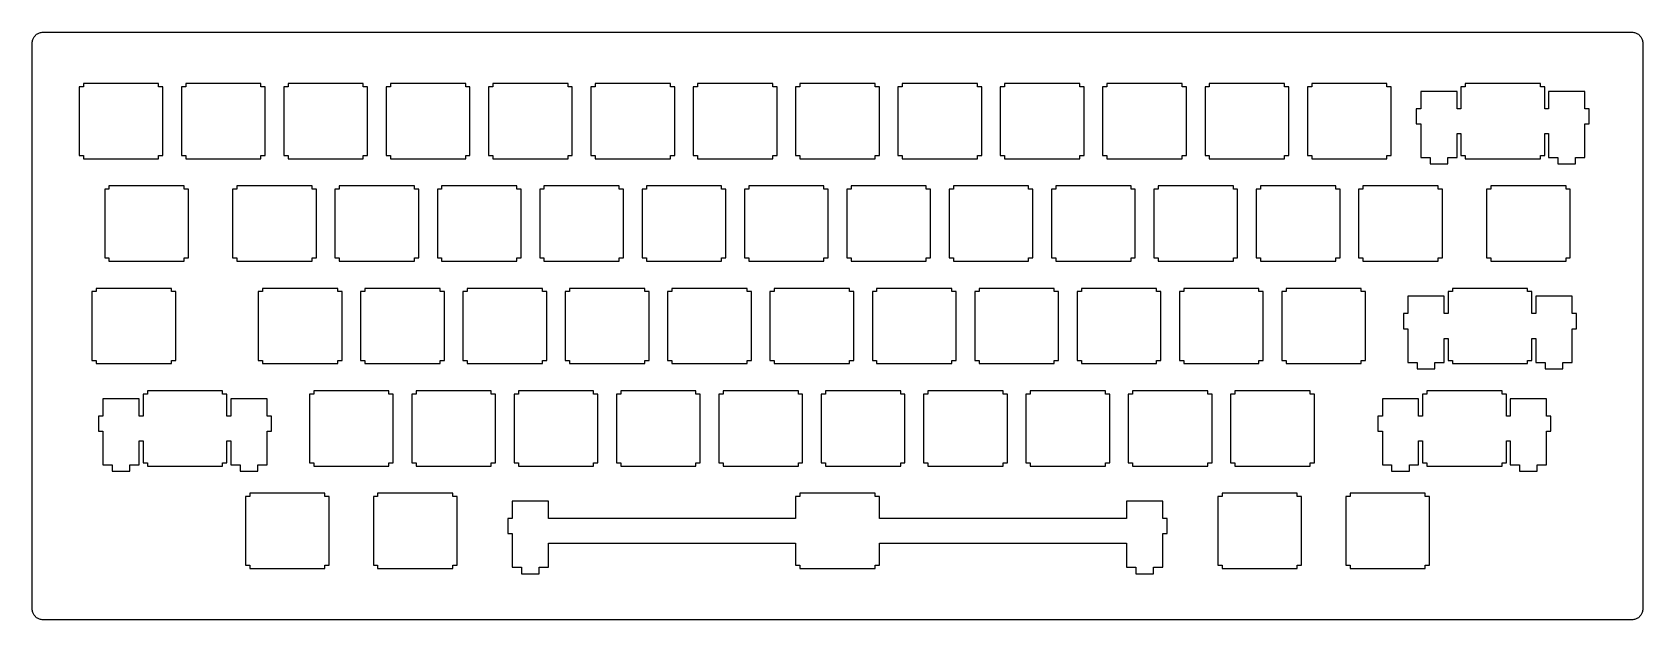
# Model space of a CAD drawing. Extents: x 0 to 300, y 0 to 110.
import ezdxf

# ---------------------------------------------------------------- set-up
doc = ezdxf.new("R2010")
doc.units = 0
doc.layers.get('0').update_dxf_attribs({"linetype": 'CONTINUOUS'})

msp = doc.modelspace()

# ---------------------------------------------------------------- linework, layer by layer
at = {"color": 0}
for p, q in [((0.101975, 107.775), (0.119889, 107.932)), ((0.119889, 107.932), (0.150206, 108.085)), ((0.150206, 108.085), (0.192925, 108.238)), ((0.192925, 108.238), (0.248047, 108.384)), ((0.248047, 108.384), (0.312815, 108.526)), ((0.312815, 108.526), (0.389985, 108.664)), ((0.389985, 108.664), (0.4768, 108.795)), ((0.4768, 108.795), (0.574643, 108.917)), ((0.574643, 108.917), (0.680752, 109.033)), ((0.680752, 109.033), (0.796505, 109.139)), ((0.796505, 109.139), (0.919152, 109.237)), ((0.919152, 109.237), (1.05006, 109.324)), ((1.05006, 109.324), (1.18787, 109.401)), ((1.18787, 109.401), (1.32981, 109.466)), ((1.32981, 109.466), (1.47588, 109.521)), ((1.47588, 109.521), (1.62884, 109.564)), ((1.62884, 109.564), (1.7818, 109.594)), ((1.7818, 109.594), (1.9389, 109.612)), ((1.9389, 109.612), (2.096, 109.619)), ((2.096, 109.619), (297.846, 109.619)), ((297.846, 109.619), (298.002, 109.612)), ((298.002, 109.612), (298.158, 109.594)), ((298.158, 109.594), (298.312, 109.564)), ((298.312, 109.564), (298.465, 109.521)), ((298.465, 109.521), (298.611, 109.466)), ((298.611, 109.466), (298.753, 109.401)), ((298.753, 109.401), (298.891, 109.324)), ((298.891, 109.324), (299.022, 109.237)), ((299.022, 109.237), (299.145, 109.139)), ((299.145, 109.139), (299.26, 109.033)), ((299.26, 109.033), (299.367, 108.917)), ((299.367, 108.917), (299.464, 108.795)), ((299.464, 108.795), (299.551, 108.664)), ((299.551, 108.664), (299.628, 108.526)), ((299.628, 108.526), (299.693, 108.384)), ((299.693, 108.384), (299.748, 108.238)), ((299.748, 108.238), (299.791, 108.085)), ((299.791, 108.085), (299.821, 107.932)), ((299.821, 107.932), (299.839, 107.775)), ((0.095085, 107.618), (0.101975, 107.775)), ((0.095085, 2.36747), (0.095085, 107.618)), ((299.839, 107.775), (299.846, 107.618)), ((299.846, 107.618), (299.846, 2.36885)), ((9.62007, 99.4943), (8.81944, 99.4943)), ((8.81944, 99.4943), (8.81944, 86.6937)), ((9.62007, 100.094), (9.62007, 99.4943)), ((23.6209, 100.094), (9.62007, 100.094)), ((23.6209, 99.4943), (23.6209, 100.094)), ((24.4202, 99.4943), (23.6209, 99.4943)), ((24.4202, 86.6937), (24.4202, 99.4943)), ((28.6701, 99.4943), (27.8708, 99.4943)), ((27.8708, 99.4943), (27.8708, 86.6937)), ((28.6701, 100.094), (28.6701, 99.4943)), ((42.6709, 100.094), (28.6701, 100.094)), ((42.6709, 99.4943), (42.6709, 100.094)), ((43.4703, 99.4943), (42.6709, 99.4943)), ((43.4703, 86.6937), (43.4703, 99.4943)), ((47.7203, 99.4943), (46.9209, 99.4943)), ((46.9209, 99.4943), (46.9209, 86.6937)), ((47.7203, 100.094), (47.7203, 99.4943)), ((61.7209, 100.094), (47.7203, 100.094)), ((61.7209, 99.4943), (61.7209, 100.094)), ((62.5203, 99.4943), (61.7209, 99.4943)), ((62.5203, 86.6937), (62.5203, 99.4943)), ((66.7703, 99.4943), (65.9709, 99.4943)), ((65.9709, 99.4943), (65.9709, 86.6937)), ((66.7703, 100.094), (66.7703, 99.4943)), ((80.7709, 100.094), (66.7703, 100.094)), ((80.7709, 99.4943), (80.7709, 100.094)), ((81.5703, 99.4943), (80.7709, 99.4943)), ((81.5703, 86.6937), (81.5703, 99.4943)), ((85.8203, 99.4943), (85.0209, 99.4943)), ((85.0209, 99.4943), (85.0209, 86.6937)), ((85.8203, 100.094), (85.8203, 99.4943)), ((99.8209, 100.094), (85.8203, 100.094)), ((99.8209, 99.4943), (99.8209, 100.094)), ((100.619, 99.4943), (99.8209, 99.4943)), ((100.619, 86.6937), (100.619, 99.4943)), ((104.87, 99.4943), (104.071, 99.4943)), ((104.071, 99.4943), (104.071, 86.6937)), ((104.87, 100.094), (104.87, 99.4943)), ((118.87, 100.094), (104.87, 100.094)), ((118.87, 99.4943), (118.87, 100.094)), ((119.669, 99.4943), (118.87, 99.4943)), ((119.669, 86.6937), (119.669, 99.4943)), ((123.92, 99.4943), (123.119, 99.4943)), ((123.119, 99.4943), (123.119, 86.6937)), ((123.92, 100.094), (123.92, 99.4943)), ((137.921, 100.094), (123.92, 100.094)), ((137.921, 99.4943), (137.921, 100.094)), ((138.72, 99.4943), (137.921, 99.4943)), ((138.72, 86.6937), (138.72, 99.4943)), ((142.97, 99.4943), (142.171, 99.4943)), ((142.171, 99.4943), (142.171, 86.6937)), ((142.97, 100.094), (142.97, 99.4943)), ((156.971, 100.094), (142.97, 100.094)), ((156.971, 99.4943), (156.971, 100.094)), ((157.77, 99.4943), (156.971, 99.4943)), ((157.77, 86.6937), (157.77, 99.4943)), ((162.02, 99.4943), (161.221, 99.4943)), ((161.221, 99.4943), (161.221, 86.6937)), ((162.02, 100.094), (162.02, 99.4943)), ((176.021, 100.094), (162.02, 100.094)), ((176.021, 99.4943), (176.021, 100.094)), ((176.82, 99.4943), (176.021, 99.4943)), ((176.82, 86.6937), (176.82, 99.4943)), ((181.07, 99.4943), (180.271, 99.4943)), ((180.271, 99.4943), (180.271, 86.6937)), ((181.07, 100.094), (181.07, 99.4943)), ((195.071, 100.094), (181.07, 100.094)), ((195.071, 99.4943), (195.071, 100.094)), ((195.87, 99.4943), (195.071, 99.4943)), ((195.87, 86.6937), (195.87, 99.4943)), ((200.12, 99.4943), (199.321, 99.4943)), ((199.321, 99.4943), (199.321, 86.6937)), ((200.12, 100.094), (200.12, 99.4943)), ((214.121, 100.094), (200.12, 100.094)), ((214.121, 99.4943), (214.121, 100.094)), ((214.92, 99.4943), (214.121, 99.4943)), ((214.92, 86.6937), (214.92, 99.4943)), ((219.17, 99.4943), (218.371, 99.4943)), ((218.371, 99.4943), (218.371, 86.6937)), ((219.17, 100.094), (219.17, 99.4943)), ((233.171, 100.094), (219.17, 100.094)), ((233.171, 99.4943), (233.171, 100.094)), ((233.97, 99.4943), (233.171, 99.4943)), ((233.97, 86.6937), (233.97, 99.4943)), ((238.22, 99.4943), (237.421, 99.4943)), ((237.421, 99.4943), (237.421, 86.6937)), ((238.22, 100.094), (238.22, 99.4943)), ((252.221, 100.094), (238.22, 100.094)), ((252.221, 99.4943), (252.221, 100.094)), ((253.02, 99.4943), (252.221, 99.4943)), ((253.02, 86.6937), (253.02, 99.4943)), ((266.795, 99.4943), (265.996, 99.4943)), ((265.996, 99.4943), (265.996, 95.3946)), ((266.795, 100.094), (266.795, 99.4943)), ((280.796, 100.094), (266.795, 100.094)), ((280.796, 99.4943), (280.796, 100.094)), ((281.595, 99.4943), (280.796, 99.4943)), ((281.595, 95.3946), (281.595, 99.4943)), ((265.271, 98.6247), (258.52, 98.6247)), ((258.52, 98.6247), (258.52, 95.3946)), ((265.271, 95.3946), (265.271, 98.6247)), ((289.071, 98.6247), (282.32, 98.6247)), ((282.32, 98.6247), (282.32, 95.3946)), ((289.071, 95.3946), (289.071, 98.6247)), ((258.52, 95.3946), (257.696, 95.3946)), ((257.696, 95.3946), (257.696, 92.5932)), ((265.996, 95.3946), (265.271, 95.3946)), ((282.32, 95.3946), (281.595, 95.3946)), ((289.895, 95.3946), (289.071, 95.3946)), ((289.895, 92.5932), (289.895, 95.3946)), ((257.696, 92.5932), (258.52, 92.5932)), ((258.52, 92.5932), (258.52, 86.3244)), ((265.271, 86.3244), (265.271, 90.7934)), ((265.271, 90.7934), (265.996, 90.7934)), ((265.996, 90.7934), (265.996, 86.6937)), ((281.595, 86.6937), (281.595, 90.7934)), ((281.595, 90.7934), (282.32, 90.7934)), ((282.32, 90.7934), (282.32, 86.3244)), ((289.071, 86.3244), (289.071, 92.5932)), ((289.071, 92.5932), (289.895, 92.5932)), ((8.81944, 86.6937), (9.62007, 86.6937)), ((9.62007, 86.6937), (9.62007, 86.0929)), ((9.62007, 86.0929), (23.6209, 86.0929)), ((23.6209, 86.0929), (23.6209, 86.6937)), ((23.6209, 86.6937), (24.4202, 86.6937)), ((27.8708, 86.6937), (28.6701, 86.6937)), ((28.6701, 86.6937), (28.6701, 86.0929)), ((28.6701, 86.0929), (42.6709, 86.0929)), ((42.6709, 86.0929), (42.6709, 86.6937)), ((42.6709, 86.6937), (43.4703, 86.6937)), ((46.9209, 86.6937), (47.7203, 86.6937)), ((47.7203, 86.6937), (47.7203, 86.0929)), ((47.7203, 86.0929), (61.7209, 86.0929)), ((61.7209, 86.0929), (61.7209, 86.6937)), ((61.7209, 86.6937), (62.5203, 86.6937)), ((65.9709, 86.6937), (66.7703, 86.6937)), ((66.7703, 86.6937), (66.7703, 86.0929)), ((66.7703, 86.0929), (80.7709, 86.0929)), ((80.7709, 86.0929), (80.7709, 86.6937)), ((80.7709, 86.6937), (81.5703, 86.6937)), ((85.0209, 86.6937), (85.8203, 86.6937)), ((85.8203, 86.6937), (85.8203, 86.0929)), ((85.8203, 86.0929), (99.8209, 86.0929)), ((99.8209, 86.0929), (99.8209, 86.6937)), ((99.8209, 86.6937), (100.619, 86.6937)), ((104.071, 86.6937), (104.87, 86.6937)), ((104.87, 86.6937), (104.87, 86.0929)), ((104.87, 86.0929), (118.87, 86.0929)), ((118.87, 86.0929), (118.87, 86.6937)), ((118.87, 86.6937), (119.669, 86.6937)), ((123.119, 86.6937), (123.92, 86.6937)), ((123.92, 86.6937), (123.92, 86.0929)), ((123.92, 86.0929), (137.921, 86.0929)), ((137.921, 86.0929), (137.921, 86.6937)), ((137.921, 86.6937), (138.72, 86.6937)), ((142.171, 86.6937), (142.97, 86.6937)), ((142.97, 86.6937), (142.97, 86.0929)), ((142.97, 86.0929), (156.971, 86.0929)), ((156.971, 86.0929), (156.971, 86.6937)), ((156.971, 86.6937), (157.77, 86.6937)), ((161.221, 86.6937), (162.02, 86.6937)), ((162.02, 86.6937), (162.02, 86.0929)), ((162.02, 86.0929), (176.021, 86.0929)), ((176.021, 86.0929), (176.021, 86.6937)), ((176.021, 86.6937), (176.82, 86.6937)), ((180.271, 86.6937), (181.07, 86.6937)), ((181.07, 86.6937), (181.07, 86.0929)), ((181.07, 86.0929), (195.071, 86.0929)), ((195.071, 86.0929), (195.071, 86.6937)), ((195.071, 86.6937), (195.87, 86.6937)), ((199.321, 86.6937), (200.12, 86.6937)), ((200.12, 86.6937), (200.12, 86.0929)), ((200.12, 86.0929), (214.121, 86.0929)), ((214.121, 86.0929), (214.121, 86.6937)), ((214.121, 86.6937), (214.92, 86.6937)), ((218.371, 86.6937), (219.17, 86.6937)), ((219.17, 86.6937), (219.17, 86.0929)), ((219.17, 86.0929), (233.171, 86.0929)), ((233.171, 86.0929), (233.171, 86.6937)), ((233.171, 86.6937), (233.97, 86.6937)), ((237.421, 86.6937), (238.22, 86.6937)), ((238.22, 86.6937), (238.22, 86.0929)), ((238.22, 86.0929), (252.221, 86.0929)), ((252.221, 86.0929), (252.221, 86.6937)), ((252.221, 86.6937), (253.02, 86.6937)), ((258.52, 86.3244), (260.245, 86.3244)), ((260.245, 86.3244), (260.245, 85.1242)), ((260.245, 85.1242), (263.546, 85.1242)), ((263.546, 85.1242), (263.546, 86.3244)), ((263.546, 86.3244), (265.271, 86.3244)), ((265.996, 86.6937), (266.795, 86.6937)), ((266.795, 86.6937), (266.795, 86.0929)), ((266.795, 86.0929), (280.796, 86.0929)), ((280.796, 86.0929), (280.796, 86.6937)), ((280.796, 86.6937), (281.595, 86.6937)), ((282.32, 86.3244), (284.045, 86.3244)), ((284.045, 86.3244), (284.045, 85.1242)), ((284.045, 85.1242), (287.346, 85.1242)), ((287.346, 85.1242), (287.346, 86.3244)), ((287.346, 86.3244), (289.071, 86.3244)), ((14.3826, 81.0436), (14.3826, 80.4429)), ((28.3821, 81.0436), (14.3826, 81.0436)), ((28.3821, 80.4429), (28.3821, 81.0436)), ((38.1952, 81.0436), (38.1952, 80.4429)), ((52.1959, 81.0436), (38.1952, 81.0436)), ((52.1959, 80.4429), (52.1959, 81.0436)), ((57.2453, 81.0436), (57.2453, 80.4429)), ((71.2459, 81.0436), (57.2453, 81.0436)), ((71.2459, 80.4429), (71.2459, 81.0436)), ((76.2953, 81.0436), (76.2953, 80.4429)), ((90.2959, 81.0436), (76.2953, 81.0436)), ((90.2959, 80.4429), (90.2959, 81.0436)), ((95.3452, 81.0436), (95.3452, 80.4429)), ((109.346, 81.0436), (95.3452, 81.0436)), ((109.346, 80.4429), (109.346, 81.0436)), ((114.395, 81.0436), (114.395, 80.4429)), ((128.396, 81.0436), (114.395, 81.0436)), ((128.396, 80.4429), (128.396, 81.0436)), ((133.445, 81.0436), (133.445, 80.4429)), ((147.446, 81.0436), (133.445, 81.0436)), ((147.446, 80.4429), (147.446, 81.0436)), ((152.495, 81.0436), (152.495, 80.4429)), ((166.496, 81.0436), (152.495, 81.0436)), ((166.496, 80.4429), (166.496, 81.0436)), ((171.545, 81.0436), (171.545, 80.4429)), ((185.546, 81.0436), (171.545, 81.0436)), ((185.546, 80.4429), (185.546, 81.0436)), ((190.595, 81.0436), (190.595, 80.4429)), ((204.596, 81.0436), (190.595, 81.0436)), ((204.596, 80.4429), (204.596, 81.0436)), ((209.645, 81.0436), (209.645, 80.4429)), ((223.646, 81.0436), (209.645, 81.0436)), ((223.646, 80.4429), (223.646, 81.0436)), ((228.695, 81.0436), (228.695, 80.4429)), ((242.696, 81.0436), (228.695, 81.0436)), ((242.696, 80.4429), (242.696, 81.0436)), ((247.745, 81.0436), (247.745, 80.4429)), ((261.746, 81.0436), (247.745, 81.0436)), ((261.746, 80.4429), (261.746, 81.0436)), ((271.558, 81.0436), (271.558, 80.4429)), ((285.557, 81.0436), (271.558, 81.0436)), ((285.557, 80.4429), (285.557, 81.0436)), ((14.3826, 80.4429), (13.5819, 80.4429)), ((13.5819, 80.4429), (13.5819, 67.6437)), ((29.1827, 80.4429), (28.3821, 80.4429)), ((29.1827, 67.6437), (29.1827, 80.4429)), ((38.1952, 80.4429), (37.3959, 80.4429)), ((37.3959, 80.4429), (37.3959, 67.6437)), ((52.9953, 80.4429), (52.1959, 80.4429)), ((52.9953, 67.6437), (52.9953, 80.4429)), ((57.2453, 80.4429), (56.4459, 80.4429)), ((56.4459, 80.4429), (56.4459, 67.6437)), ((72.0453, 80.4429), (71.2459, 80.4429)), ((72.0453, 67.6437), (72.0453, 80.4429)), ((76.2953, 80.4429), (75.4959, 80.4429)), ((75.4959, 80.4429), (75.4959, 67.6437)), ((91.0953, 80.4429), (90.2959, 80.4429)), ((91.0953, 67.6437), (91.0953, 80.4429)), ((95.3452, 80.4429), (94.5459, 80.4429)), ((94.5459, 80.4429), (94.5459, 67.6437)), ((110.145, 80.4429), (109.346, 80.4429)), ((110.145, 67.6437), (110.145, 80.4429)), ((114.395, 80.4429), (113.596, 80.4429)), ((113.596, 80.4429), (113.596, 67.6437)), ((129.195, 80.4429), (128.396, 80.4429)), ((129.195, 67.6437), (129.195, 80.4429)), ((133.445, 80.4429), (132.644, 80.4429)), ((132.644, 80.4429), (132.644, 67.6437)), ((148.245, 80.4429), (147.446, 80.4429)), ((148.245, 67.6437), (148.245, 80.4429)), ((152.495, 80.4429), (151.696, 80.4429)), ((151.696, 80.4429), (151.696, 67.6437)), ((167.295, 80.4429), (166.496, 80.4429)), ((167.295, 67.6437), (167.295, 80.4429)), ((171.545, 80.4429), (170.746, 80.4429)), ((170.746, 80.4429), (170.746, 67.6437)), ((186.345, 80.4429), (185.546, 80.4429)), ((186.345, 67.6437), (186.345, 80.4429)), ((190.595, 80.4429), (189.796, 80.4429)), ((189.796, 80.4429), (189.796, 67.6437)), ((205.395, 80.4429), (204.596, 80.4429)), ((205.395, 67.6437), (205.395, 80.4429)), ((209.645, 80.4429), (208.846, 80.4429)), ((208.846, 80.4429), (208.846, 67.6437)), ((224.445, 80.4429), (223.646, 80.4429)), ((224.445, 67.6437), (224.445, 80.4429)), ((228.695, 80.4429), (227.896, 80.4429)), ((227.896, 80.4429), (227.896, 67.6437)), ((243.495, 80.4429), (242.696, 80.4429)), ((243.495, 67.6437), (243.495, 80.4429)), ((247.745, 80.4429), (246.946, 80.4429)), ((246.946, 80.4429), (246.946, 67.6437)), ((262.545, 80.4429), (261.746, 80.4429)), ((262.545, 67.6437), (262.545, 80.4429)), ((271.558, 80.4429), (270.757, 80.4429)), ((270.757, 80.4429), (270.757, 67.6437)), ((286.358, 80.4429), (285.557, 80.4429)), ((286.358, 67.6437), (286.358, 80.4429)), ((13.5819, 67.6437), (14.3826, 67.6437)), ((14.3826, 67.6437), (14.3826, 67.0429)), ((14.3826, 67.0429), (28.3821, 67.0429)), ((28.3821, 67.0429), (28.3821, 67.6437)), ((28.3821, 67.6437), (29.1827, 67.6437)), ((37.3959, 67.6437), (38.1952, 67.6437)), ((38.1952, 67.6437), (38.1952, 67.0429)), ((38.1952, 67.0429), (52.1959, 67.0429)), ((52.1959, 67.0429), (52.1959, 67.6437)), ((52.1959, 67.6437), (52.9953, 67.6437)), ((56.4459, 67.6437), (57.2453, 67.6437)), ((57.2453, 67.6437), (57.2453, 67.0429)), ((57.2453, 67.0429), (71.2459, 67.0429)), ((71.2459, 67.0429), (71.2459, 67.6437)), ((71.2459, 67.6437), (72.0453, 67.6437)), ((75.4959, 67.6437), (76.2953, 67.6437)), ((76.2953, 67.6437), (76.2953, 67.0429)), ((76.2953, 67.0429), (90.2959, 67.0429)), ((90.2959, 67.0429), (90.2959, 67.6437)), ((90.2959, 67.6437), (91.0953, 67.6437)), ((94.5459, 67.6437), (95.3452, 67.6437)), ((95.3452, 67.6437), (95.3452, 67.0429)), ((95.3452, 67.0429), (109.346, 67.0429)), ((109.346, 67.0429), (109.346, 67.6437)), ((109.346, 67.6437), (110.145, 67.6437)), ((113.596, 67.6437), (114.395, 67.6437)), ((114.395, 67.6437), (114.395, 67.0429)), ((114.395, 67.0429), (128.396, 67.0429)), ((128.396, 67.0429), (128.396, 67.6437)), ((128.396, 67.6437), (129.195, 67.6437)), ((132.644, 67.6437), (133.445, 67.6437)), ((133.445, 67.6437), (133.445, 67.0429)), ((133.445, 67.0429), (147.446, 67.0429)), ((147.446, 67.0429), (147.446, 67.6437)), ((147.446, 67.6437), (148.245, 67.6437)), ((151.696, 67.6437), (152.495, 67.6437)), ((152.495, 67.6437), (152.495, 67.0429)), ((152.495, 67.0429), (166.496, 67.0429)), ((166.496, 67.0429), (166.496, 67.6437)), ((166.496, 67.6437), (167.295, 67.6437)), ((170.746, 67.6437), (171.545, 67.6437)), ((171.545, 67.6437), (171.545, 67.0429)), ((171.545, 67.0429), (185.546, 67.0429)), ((185.546, 67.0429), (185.546, 67.6437)), ((185.546, 67.6437), (186.345, 67.6437)), ((189.796, 67.6437), (190.595, 67.6437)), ((190.595, 67.6437), (190.595, 67.0429)), ((190.595, 67.0429), (204.596, 67.0429)), ((204.596, 67.0429), (204.596, 67.6437)), ((204.596, 67.6437), (205.395, 67.6437)), ((208.846, 67.6437), (209.645, 67.6437)), ((209.645, 67.6437), (209.645, 67.0429)), ((209.645, 67.0429), (223.646, 67.0429)), ((223.646, 67.0429), (223.646, 67.6437)), ((223.646, 67.6437), (224.445, 67.6437)), ((227.896, 67.6437), (228.695, 67.6437)), ((228.695, 67.6437), (228.695, 67.0429)), ((228.695, 67.0429), (242.696, 67.0429)), ((242.696, 67.0429), (242.696, 67.6437)), ((242.696, 67.6437), (243.495, 67.6437)), ((246.946, 67.6437), (247.745, 67.6437)), ((247.745, 67.6437), (247.745, 67.0429)), ((247.745, 67.0429), (261.746, 67.0429)), ((261.746, 67.0429), (261.746, 67.6437)), ((261.746, 67.6437), (262.545, 67.6437)), ((270.757, 67.6437), (271.558, 67.6437)), ((271.558, 67.6437), (271.558, 67.0429)), ((271.558, 67.0429), (285.557, 67.0429)), ((285.557, 67.0429), (285.557, 67.6437)), ((285.557, 67.6437), (286.358, 67.6437)), ((12.0013, 61.3929), (11.2021, 61.3929)), ((11.2021, 61.3929), (11.2021, 48.5937)), ((12.0013, 61.9936), (12.0013, 61.3929)), ((26.0008, 61.9936), (12.0013, 61.9936)), ((26.0008, 61.3929), (26.0008, 61.9936)), ((26.8015, 61.3929), (26.0008, 61.3929)), ((26.8015, 48.5937), (26.8015, 61.3929)), ((42.9577, 61.3929), (42.1569, 61.3929)), ((42.1569, 61.3929), (42.1569, 48.5937)), ((42.9577, 61.9936), (42.9577, 61.3929)), ((56.957, 61.9936), (42.9577, 61.9936)), ((56.957, 61.3929), (56.957, 61.9936)), ((57.7578, 61.3929), (56.957, 61.3929)), ((57.7578, 48.5937), (57.7578, 61.3929)), ((62.0078, 61.3929), (61.2069, 61.3929)), ((61.2069, 61.3929), (61.2069, 48.5937)), ((62.0078, 61.9936), (62.0078, 61.3929)), ((76.007, 61.9936), (62.0078, 61.9936)), ((76.007, 61.3929), (76.007, 61.9936)), ((76.8078, 61.3929), (76.007, 61.3929)), ((76.8078, 48.5937), (76.8078, 61.3929)), ((81.0578, 61.3929), (80.2569, 61.3929)), ((80.2569, 61.3929), (80.2569, 48.5937)), ((81.0578, 61.9936), (81.0578, 61.3929)), ((95.057, 61.9936), (81.0578, 61.9936)), ((95.057, 61.3929), (95.057, 61.9936)), ((95.8578, 61.3929), (95.057, 61.3929)), ((95.8578, 48.5937), (95.8578, 61.3929)), ((100.108, 61.3929), (99.3069, 61.3929)), ((99.3069, 61.3929), (99.3069, 48.5937)), ((100.108, 61.9936), (100.108, 61.3929)), ((114.107, 61.9936), (100.108, 61.9936)), ((114.107, 61.3929), (114.107, 61.9936)), ((114.908, 61.3929), (114.107, 61.3929)), ((114.908, 48.5937), (114.908, 61.3929)), ((119.158, 61.3929), (118.357, 61.3929)), ((118.357, 61.3929), (118.357, 48.5937)), ((119.158, 61.9936), (119.158, 61.3929)), ((133.157, 61.9936), (119.158, 61.9936)), ((133.157, 61.3929), (133.157, 61.9936)), ((133.958, 61.3929), (133.157, 61.3929)), ((133.958, 48.5937), (133.958, 61.3929)), ((138.208, 61.3929), (137.407, 61.3929)), ((137.407, 61.3929), (137.407, 48.5937)), ((138.208, 61.9936), (138.208, 61.3929)), ((152.207, 61.9936), (138.208, 61.9936)), ((152.207, 61.3929), (152.207, 61.9936)), ((153.008, 61.3929), (152.207, 61.3929)), ((153.008, 48.5937), (153.008, 61.3929)), ((157.258, 61.3929), (156.457, 61.3929)), ((156.457, 61.3929), (156.457, 48.5937)), ((157.258, 61.9936), (157.258, 61.3929)), ((171.257, 61.9936), (157.258, 61.9936)), ((171.257, 61.3929), (171.257, 61.9936)), ((172.058, 61.3929), (171.257, 61.3929)), ((172.058, 48.5937), (172.058, 61.3929)), ((176.308, 61.3929), (175.507, 61.3929)), ((175.507, 61.3929), (175.507, 48.5937)), ((176.308, 61.9936), (176.308, 61.3929)), ((190.307, 61.9936), (176.308, 61.9936)), ((190.307, 61.3929), (190.307, 61.9936)), ((191.108, 61.3929), (190.307, 61.3929)), ((191.108, 48.5937), (191.108, 61.3929)), ((195.358, 61.3929), (194.557, 61.3929)), ((194.557, 61.3929), (194.557, 48.5937)), ((195.358, 61.9936), (195.358, 61.3929)), ((209.357, 61.9936), (195.358, 61.9936)), ((209.357, 61.3929), (209.357, 61.9936)), ((210.158, 61.3929), (209.357, 61.3929)), ((210.158, 48.5937), (210.158, 61.3929)), ((214.408, 61.3929), (213.607, 61.3929)), ((213.607, 61.3929), (213.607, 48.5937)), ((214.408, 61.9936), (214.408, 61.3929)), ((228.407, 61.9936), (214.408, 61.9936)), ((228.407, 61.3929), (228.407, 61.9936)), ((229.208, 61.3929), (228.407, 61.3929)), ((229.208, 48.5937), (229.208, 61.3929)), ((233.458, 61.3929), (232.657, 61.3929)), ((232.657, 61.3929), (232.657, 48.5937)), ((233.458, 61.9936), (233.458, 61.3929)), ((247.457, 61.9936), (233.458, 61.9936)), ((247.457, 61.3929), (247.457, 61.9936)), ((248.258, 61.3929), (247.457, 61.3929)), ((248.258, 48.5937), (248.258, 61.3929)), ((262.888, 60.5236), (256.139, 60.5236)), ((256.139, 60.5236), (256.139, 57.2932)), ((262.888, 57.2932), (262.888, 60.5236)), ((264.414, 61.3929), (263.613, 61.3929)), ((263.613, 61.3929), (263.613, 57.2932)), ((264.414, 61.9936), (264.414, 61.3929)), ((278.413, 61.9936), (264.414, 61.9936)), ((278.413, 61.3929), (278.413, 61.9936)), ((279.214, 61.3929), (278.413, 61.3929)), ((279.214, 57.2932), (279.214, 61.3929)), ((286.688, 60.5236), (279.939, 60.5236)), ((279.939, 60.5236), (279.939, 57.2932)), ((286.688, 57.2932), (286.688, 60.5236)), ((256.139, 57.2932), (255.313, 57.2932)), ((255.313, 57.2932), (255.313, 54.4932)), ((263.613, 57.2932), (262.888, 57.2932)), ((279.939, 57.2932), (279.214, 57.2932)), ((287.514, 57.2932), (286.688, 57.2932)), ((287.514, 54.4932), (287.514, 57.2932)), ((255.313, 54.4932), (256.139, 54.4932)), ((256.139, 54.4932), (256.139, 48.223)), ((286.688, 48.223), (286.688, 54.4932)), ((286.688, 54.4932), (287.514, 54.4932)), ((262.888, 48.223), (262.888, 52.6934)), ((262.888, 52.6934), (263.613, 52.6934)), ((263.613, 52.6934), (263.613, 48.5937)), ((279.214, 48.5937), (279.214, 52.6934)), ((279.214, 52.6934), (279.939, 52.6934)), ((279.939, 52.6934), (279.939, 48.223)), ((11.2021, 48.5937), (12.0013, 48.5937)), ((12.0013, 48.5937), (12.0013, 47.9929)), ((12.0013, 47.9929), (26.0008, 47.9929)), ((26.0008, 47.9929), (26.0008, 48.5937)), ((26.0008, 48.5937), (26.8015, 48.5937)), ((42.1569, 48.5937), (42.9577, 48.5937)), ((42.9577, 48.5937), (42.9577, 47.9929)), ((42.9577, 47.9929), (56.957, 47.9929)), ((56.957, 47.9929), (56.957, 48.5937)), ((56.957, 48.5937), (57.7578, 48.5937)), ((61.2069, 48.5937), (62.0078, 48.5937)), ((62.0078, 48.5937), (62.0078, 47.9929)), ((62.0078, 47.9929), (76.007, 47.9929)), ((76.007, 47.9929), (76.007, 48.5937)), ((76.007, 48.5937), (76.8078, 48.5937)), ((80.2569, 48.5937), (81.0578, 48.5937)), ((81.0578, 48.5937), (81.0578, 47.9929)), ((81.0578, 47.9929), (95.057, 47.9929)), ((95.057, 47.9929), (95.057, 48.5937)), ((95.057, 48.5937), (95.8578, 48.5937)), ((99.3069, 48.5937), (100.108, 48.5937)), ((100.108, 48.5937), (100.108, 47.9929)), ((100.108, 47.9929), (114.107, 47.9929)), ((114.107, 47.9929), (114.107, 48.5937)), ((114.107, 48.5937), (114.908, 48.5937)), ((118.357, 48.5937), (119.158, 48.5937)), ((119.158, 48.5937), (119.158, 47.9929)), ((119.158, 47.9929), (133.157, 47.9929)), ((133.157, 47.9929), (133.157, 48.5937)), ((133.157, 48.5937), (133.958, 48.5937)), ((137.407, 48.5937), (138.208, 48.5937)), ((138.208, 48.5937), (138.208, 47.9929)), ((138.208, 47.9929), (152.207, 47.9929)), ((152.207, 47.9929), (152.207, 48.5937)), ((152.207, 48.5937), (153.008, 48.5937)), ((156.457, 48.5937), (157.258, 48.5937)), ((157.258, 48.5937), (157.258, 47.9929)), ((157.258, 47.9929), (171.257, 47.9929)), ((171.257, 47.9929), (171.257, 48.5937)), ((171.257, 48.5937), (172.058, 48.5937)), ((175.507, 48.5937), (176.308, 48.5937)), ((176.308, 48.5937), (176.308, 47.9929)), ((176.308, 47.9929), (190.307, 47.9929)), ((190.307, 47.9929), (190.307, 48.5937)), ((190.307, 48.5937), (191.108, 48.5937)), ((194.557, 48.5937), (195.358, 48.5937)), ((195.358, 48.5937), (195.358, 47.9929)), ((195.358, 47.9929), (209.357, 47.9929)), ((209.357, 47.9929), (209.357, 48.5937)), ((209.357, 48.5937), (210.158, 48.5937)), ((213.607, 48.5937), (214.408, 48.5937)), ((214.408, 48.5937), (214.408, 47.9929)), ((214.408, 47.9929), (228.407, 47.9929)), ((228.407, 47.9929), (228.407, 48.5937)), ((228.407, 48.5937), (229.208, 48.5937)), ((232.657, 48.5937), (233.458, 48.5937)), ((233.458, 48.5937), (233.458, 47.9929)), ((233.458, 47.9929), (247.457, 47.9929)), ((247.457, 47.9929), (247.457, 48.5937)), ((247.457, 48.5937), (248.258, 48.5937)), ((256.139, 48.223), (257.864, 48.223)), ((257.864, 48.223), (257.864, 47.0228)), ((261.163, 47.0228), (261.163, 48.223)), ((261.163, 48.223), (262.888, 48.223)), ((263.613, 48.5937), (264.414, 48.5937)), ((264.414, 48.5937), (264.414, 47.9929)), ((264.414, 47.9929), (278.413, 47.9929)), ((278.413, 47.9929), (278.413, 48.5937)), ((278.413, 48.5937), (279.214, 48.5937)), ((279.939, 48.223), (281.664, 48.223)), ((281.664, 48.223), (281.664, 47.0228)), ((284.963, 47.0228), (284.963, 48.223)), ((284.963, 48.223), (286.688, 48.223)), ((257.864, 47.0228), (261.163, 47.0228)), ((281.664, 47.0228), (284.963, 47.0228)), ((21.5263, 42.3443), (20.7271, 42.3443)), ((20.7271, 42.3443), (20.7271, 38.2432)), ((21.5263, 42.9436), (21.5263, 42.3443)), ((35.5258, 42.9436), (21.5263, 42.9436)), ((35.5258, 42.3443), (35.5258, 42.9436)), ((36.3266, 42.3443), (35.5258, 42.3443)), ((36.3266, 38.2432), (36.3266, 42.3443)), ((52.4828, 42.3443), (51.6819, 42.3443)), ((51.6819, 42.3443), (51.6819, 29.5438)), ((52.4828, 42.9436), (52.4828, 42.3443)), ((66.482, 42.9436), (52.4828, 42.9436)), ((66.482, 42.3443), (66.482, 42.9436)), ((67.2828, 42.3443), (66.482, 42.3443)), ((67.2828, 29.5438), (67.2828, 42.3443)), ((71.5328, 42.3443), (70.7319, 42.3443)), ((70.7319, 42.3443), (70.7319, 29.5438)), ((71.5328, 42.9436), (71.5328, 42.3443)), ((85.532, 42.9436), (71.5328, 42.9436)), ((85.532, 42.3443), (85.532, 42.9436)), ((86.3328, 42.3443), (85.532, 42.3443)), ((86.3328, 29.5438), (86.3328, 42.3443)), ((90.5827, 42.3443), (89.7819, 42.3443)), ((89.7819, 42.3443), (89.7819, 29.5438)), ((90.5827, 42.9436), (90.5827, 42.3443)), ((104.582, 42.9436), (90.5827, 42.9436)), ((104.582, 42.3443), (104.582, 42.9436)), ((105.383, 42.3443), (104.582, 42.3443)), ((105.383, 29.5438), (105.383, 42.3443)), ((109.633, 42.3443), (108.832, 42.3443)), ((108.832, 42.3443), (108.832, 29.5438)), ((109.633, 42.9436), (109.633, 42.3443)), ((123.632, 42.9436), (109.633, 42.9436)), ((123.632, 42.3443), (123.632, 42.9436)), ((124.431, 42.3443), (123.632, 42.3443)), ((124.431, 29.5438), (124.431, 42.3443)), ((128.683, 42.3443), (127.882, 42.3443)), ((127.882, 42.3443), (127.882, 29.5438)), ((128.683, 42.9436), (128.683, 42.3443)), ((142.682, 42.9436), (128.683, 42.9436)), ((142.682, 42.3443), (142.682, 42.9436)), ((143.483, 42.3443), (142.682, 42.3443)), ((143.483, 29.5438), (143.483, 42.3443)), ((147.733, 42.3443), (146.932, 42.3443)), ((146.932, 42.3443), (146.932, 29.5438)), ((147.733, 42.9436), (147.733, 42.3443)), ((161.732, 42.9436), (147.733, 42.9436)), ((161.732, 42.3443), (161.732, 42.9436)), ((162.533, 42.3443), (161.732, 42.3443)), ((162.533, 29.5438), (162.533, 42.3443)), ((166.783, 42.3443), (165.982, 42.3443)), ((165.982, 42.3443), (165.982, 29.5438)), ((166.783, 42.9436), (166.783, 42.3443)), ((180.782, 42.9436), (166.783, 42.9436)), ((180.782, 42.3443), (180.782, 42.9436)), ((181.583, 42.3443), (180.782, 42.3443)), ((181.583, 29.5438), (181.583, 42.3443)), ((185.833, 42.3443), (185.032, 42.3443)), ((185.032, 42.3443), (185.032, 29.5438)), ((185.833, 42.9436), (185.833, 42.3443)), ((199.832, 42.9436), (185.833, 42.9436)), ((199.832, 42.3443), (199.832, 42.9436)), ((200.633, 42.3443), (199.832, 42.3443)), ((200.633, 29.5438), (200.633, 42.3443)), ((204.883, 42.3443), (204.082, 42.3443)), ((204.082, 42.3443), (204.082, 29.5438)), ((204.883, 42.9436), (204.883, 42.3443)), ((218.882, 42.9436), (204.883, 42.9436)), ((218.882, 42.3443), (218.882, 42.9436)), ((219.683, 42.3443), (218.882, 42.3443)), ((219.683, 29.5438), (219.683, 42.3443)), ((223.933, 42.3443), (223.132, 42.3443)), ((223.132, 42.3443), (223.132, 29.5438)), ((223.933, 42.9436), (223.933, 42.3443)), ((237.932, 42.9436), (223.933, 42.9436)), ((237.932, 42.3443), (237.932, 42.9436)), ((238.733, 42.3443), (237.932, 42.3443)), ((238.733, 29.5438), (238.733, 42.3443)), ((259.652, 42.3443), (258.852, 42.3443)), ((258.852, 42.3443), (258.852, 38.2432)), ((259.652, 42.9436), (259.652, 42.3443)), ((273.651, 42.9436), (259.652, 42.9436)), ((273.651, 42.3443), (273.651, 42.9436)), ((274.452, 42.3443), (273.651, 42.3443)), ((274.452, 38.2432), (274.452, 42.3443)), ((20.0008, 41.4736), (13.2512, 41.4736)), ((13.2512, 41.4736), (13.2512, 38.2432)), ((20.0008, 38.2432), (20.0008, 41.4736)), ((43.8009, 41.4736), (37.0512, 41.4736)), ((37.0512, 41.4736), (37.0512, 38.2432)), ((43.8009, 38.2432), (43.8009, 41.4736)), ((258.126, 41.4736), (251.376, 41.4736)), ((251.376, 41.4736), (251.376, 38.2432)), ((258.126, 38.2432), (258.126, 41.4736)), ((281.926, 41.4736), (275.176, 41.4736)), ((275.176, 41.4736), (275.176, 38.2432)), ((281.926, 38.2432), (281.926, 41.4736)), ((13.2512, 38.2432), (12.4272, 38.2432)), ((12.4272, 38.2432), (12.4272, 35.4432)), ((20.7271, 38.2432), (20.0008, 38.2432)), ((37.0512, 38.2432), (36.3266, 38.2432)), ((44.6264, 38.2432), (43.8009, 38.2432)), ((44.6264, 35.4432), (44.6264, 38.2432)), ((251.376, 38.2432), (250.552, 38.2432)), ((250.552, 38.2432), (250.552, 35.4432)), ((258.852, 38.2432), (258.126, 38.2432)), ((275.176, 38.2432), (274.452, 38.2432)), ((282.751, 38.2432), (281.926, 38.2432)), ((282.751, 35.4432), (282.751, 38.2432)), ((12.4272, 35.4432), (13.2512, 35.4432)), ((13.2512, 35.4432), (13.2512, 29.1731)), ((20.0008, 29.1731), (20.0008, 33.6434)), ((20.0008, 33.6434), (20.7271, 33.6434)), ((20.7271, 33.6434), (20.7271, 29.5438)), ((36.3266, 29.5438), (36.3266, 33.6434)), ((36.3266, 33.6434), (37.0512, 33.6434)), ((37.0512, 33.6434), (37.0512, 29.1731)), ((43.8009, 29.1731), (43.8009, 35.4432)), ((43.8009, 35.4432), (44.6264, 35.4432)), ((250.552, 35.4432), (251.376, 35.4432)), ((251.376, 35.4432), (251.376, 29.1731)), ((258.126, 29.1731), (258.126, 33.6434)), ((258.126, 33.6434), (258.852, 33.6434)), ((258.852, 33.6434), (258.852, 29.5438)), ((274.452, 29.5438), (274.452, 33.6434)), ((274.452, 33.6434), (275.176, 33.6434)), ((275.176, 33.6434), (275.176, 29.1731)), ((281.926, 29.1731), (281.926, 35.4432)), ((281.926, 35.4432), (282.751, 35.4432)), ((13.2512, 29.1731), (14.9765, 29.1731)), ((14.9765, 29.1731), (14.9765, 27.9728)), ((14.9765, 27.9728), (18.2769, 27.9728)), ((18.2769, 27.9728), (18.2769, 29.1731)), ((18.2769, 29.1731), (20.0008, 29.1731)), ((20.7271, 29.5438), (21.5263, 29.5438)), ((21.5263, 29.5438), (21.5263, 28.9429)), ((21.5263, 28.9429), (35.5258, 28.9429)), ((35.5258, 28.9429), (35.5258, 29.5438)), ((35.5258, 29.5438), (36.3266, 29.5438)), ((37.0512, 29.1731), (38.7766, 29.1731)), ((38.7766, 29.1731), (38.7766, 27.9728)), ((38.7766, 27.9728), (42.0769, 27.9728)), ((42.0769, 27.9728), (42.0769, 29.1731)), ((42.0769, 29.1731), (43.8009, 29.1731)), ((51.6819, 29.5438), (52.4828, 29.5438)), ((52.4828, 29.5438), (52.4828, 28.9429)), ((52.4828, 28.9429), (66.482, 28.9429)), ((66.482, 28.9429), (66.482, 29.5438)), ((66.482, 29.5438), (67.2828, 29.5438)), ((70.7319, 29.5438), (71.5328, 29.5438)), ((71.5328, 29.5438), (71.5328, 28.9429)), ((71.5328, 28.9429), (85.532, 28.9429)), ((85.532, 28.9429), (85.532, 29.5438)), ((85.532, 29.5438), (86.3328, 29.5438)), ((89.7819, 29.5438), (90.5827, 29.5438)), ((90.5827, 29.5438), (90.5827, 28.9429)), ((90.5827, 28.9429), (104.582, 28.9429)), ((104.582, 28.9429), (104.582, 29.5438)), ((104.582, 29.5438), (105.383, 29.5438)), ((108.832, 29.5438), (109.633, 29.5438)), ((109.633, 29.5438), (109.633, 28.9429)), ((109.633, 28.9429), (123.632, 28.9429)), ((123.632, 28.9429), (123.632, 29.5438)), ((123.632, 29.5438), (124.431, 29.5438)), ((127.882, 29.5438), (128.683, 29.5438)), ((128.683, 29.5438), (128.683, 28.9429)), ((128.683, 28.9429), (142.682, 28.9429)), ((142.682, 28.9429), (142.682, 29.5438)), ((142.682, 29.5438), (143.483, 29.5438)), ((146.932, 29.5438), (147.733, 29.5438)), ((147.733, 29.5438), (147.733, 28.9429)), ((147.733, 28.9429), (161.732, 28.9429)), ((161.732, 28.9429), (161.732, 29.5438)), ((161.732, 29.5438), (162.533, 29.5438)), ((165.982, 29.5438), (166.783, 29.5438)), ((166.783, 29.5438), (166.783, 28.9429)), ((166.783, 28.9429), (180.782, 28.9429)), ((180.782, 28.9429), (180.782, 29.5438)), ((180.782, 29.5438), (181.583, 29.5438)), ((185.032, 29.5438), (185.833, 29.5438)), ((185.833, 29.5438), (185.833, 28.9429)), ((185.833, 28.9429), (199.832, 28.9429)), ((199.832, 28.9429), (199.832, 29.5438)), ((199.832, 29.5438), (200.633, 29.5438)), ((204.082, 29.5438), (204.883, 29.5438)), ((204.883, 29.5438), (204.883, 28.9429)), ((204.883, 28.9429), (218.882, 28.9429)), ((218.882, 28.9429), (218.882, 29.5438)), ((218.882, 29.5438), (219.683, 29.5438)), ((223.132, 29.5438), (223.933, 29.5438)), ((223.933, 29.5438), (223.933, 28.9429)), ((223.933, 28.9429), (237.932, 28.9429)), ((237.932, 28.9429), (237.932, 29.5438)), ((237.932, 29.5438), (238.733, 29.5438)), ((251.376, 29.1731), (253.1, 29.1731)), ((253.1, 29.1731), (253.1, 27.9728)), ((253.1, 27.9728), (256.401, 27.9728)), ((256.401, 27.9728), (256.401, 29.1731)), ((256.401, 29.1731), (258.126, 29.1731)), ((258.852, 29.5438), (259.652, 29.5438)), ((259.652, 29.5438), (259.652, 28.9429)), ((259.652, 28.9429), (273.651, 28.9429)), ((273.651, 28.9429), (273.651, 29.5438)), ((273.651, 29.5438), (274.452, 29.5438)), ((275.176, 29.1731), (276.902, 29.1731)), ((276.902, 29.1731), (276.902, 27.9728)), ((276.902, 27.9728), (280.202, 27.9728)), ((280.202, 27.9728), (280.202, 29.1731)), ((280.202, 29.1731), (281.926, 29.1731)), ((40.5765, 23.2944), (39.7771, 23.2944)), ((39.7771, 23.2944), (39.7771, 10.4938)), ((40.5765, 23.8938), (40.5765, 23.2944)), ((54.5758, 23.8938), (40.5765, 23.8938)), ((54.5758, 23.2944), (54.5758, 23.8938)), ((55.3766, 23.2944), (54.5758, 23.2944)), ((55.3766, 10.4938), (55.3766, 23.2944)), ((64.389, 23.2944), (63.5882, 23.2944)), ((63.5882, 23.2944), (63.5882, 10.4938)), ((64.389, 23.8938), (64.389, 23.2944)), ((78.3883, 23.8938), (64.389, 23.8938)), ((78.3883, 23.2944), (78.3883, 23.8938)), ((79.1891, 23.2944), (78.3883, 23.2944)), ((79.1891, 10.4938), (79.1891, 23.2944)), ((96.1954, 22.4234), (89.4457, 22.4234)), ((89.4457, 22.4234), (89.4457, 19.1933)), ((96.1954, 19.1933), (96.1954, 22.4234)), ((142.97, 23.2944), (142.171, 23.2944)), ((142.171, 23.2944), (142.171, 19.1933)), ((142.97, 23.8938), (142.97, 23.2944)), ((156.971, 23.8938), (142.97, 23.8938)), ((156.971, 23.2944), (156.971, 23.8938)), ((157.77, 23.2944), (156.971, 23.2944)), ((157.77, 19.1933), (157.77, 23.2944)), ((210.495, 22.4234), (203.746, 22.4234)), ((203.746, 22.4234), (203.746, 19.1933)), ((210.495, 19.1933), (210.495, 22.4234)), ((221.552, 23.2944), (220.752, 23.2944)), ((220.752, 23.2944), (220.752, 10.4938)), ((221.552, 23.8938), (221.552, 23.2944)), ((235.551, 23.8938), (221.552, 23.8938)), ((235.551, 23.2944), (235.551, 23.8938)), ((236.352, 23.2944), (235.551, 23.2944)), ((236.352, 10.4938), (236.352, 23.2944)), ((245.364, 23.2944), (244.563, 23.2944)), ((244.563, 23.2944), (244.563, 10.4938)), ((245.364, 23.8938), (245.364, 23.2944)), ((259.363, 23.8938), (245.364, 23.8938)), ((259.363, 23.2944), (259.363, 23.8938)), ((260.164, 23.2944), (259.363, 23.2944)), ((260.164, 10.4938), (260.164, 23.2944)), ((89.4457, 19.1933), (88.6202, 19.1933)), ((88.6202, 19.1933), (88.6202, 16.3932)), ((142.171, 19.1933), (96.1954, 19.1933)), ((203.746, 19.1933), (157.77, 19.1933)), ((211.321, 19.1933), (210.495, 19.1933)), ((211.321, 16.3932), (211.321, 19.1933)), ((88.6202, 16.3932), (89.4457, 16.3932)), ((89.4457, 16.3932), (89.4457, 10.1244)), ((210.495, 10.1244), (210.495, 16.3932)), ((210.495, 16.3932), (211.321, 16.3932)), ((96.1954, 10.1244), (96.1954, 14.5948)), ((96.1954, 14.5948), (142.171, 14.5948)), ((142.171, 14.5948), (142.171, 10.4938)), ((157.77, 10.4938), (157.77, 14.5948)), ((157.77, 14.5948), (203.746, 14.5948)), ((203.746, 14.5948), (203.746, 10.1244)), ((39.7771, 10.4938), (40.5765, 10.4938)), ((40.5765, 10.4938), (40.5765, 9.89295)), ((40.5765, 9.89295), (54.5758, 9.89295)), ((54.5758, 9.89295), (54.5758, 10.4938)), ((54.5758, 10.4938), (55.3766, 10.4938)), ((63.5882, 10.4938), (64.389, 10.4938)), ((64.389, 10.4938), (64.389, 9.89295)), ((64.389, 9.89295), (78.3883, 9.89295)), ((78.3883, 9.89295), (78.3883, 10.4938)), ((78.3883, 10.4938), (79.1891, 10.4938)), ((89.4457, 10.1244), (91.1712, 10.1244)), ((91.1712, 10.1244), (91.1712, 8.92281)), ((94.47, 8.92281), (94.47, 10.1244)), ((94.47, 10.1244), (96.1954, 10.1244)), ((142.171, 10.4938), (142.97, 10.4938)), ((142.97, 10.4938), (142.97, 9.89295)), ((142.97, 9.89295), (156.971, 9.89295)), ((156.971, 9.89295), (156.971, 10.4938)), ((156.971, 10.4938), (157.77, 10.4938)), ((203.746, 10.1244), (205.471, 10.1244)), ((205.471, 10.1244), (205.471, 8.92281)), ((208.77, 8.92281), (208.77, 10.1244)), ((208.77, 10.1244), (210.495, 10.1244)), ((220.752, 10.4938), (221.552, 10.4938)), ((221.552, 10.4938), (221.552, 9.89295)), ((221.552, 9.89295), (235.551, 9.89295)), ((235.551, 9.89295), (235.551, 10.4938)), ((235.551, 10.4938), (236.352, 10.4938)), ((244.563, 10.4938), (245.364, 10.4938)), ((245.364, 10.4938), (245.364, 9.89295)), ((245.364, 9.89295), (259.363, 9.89295)), ((259.363, 9.89295), (259.363, 10.4938)), ((259.363, 10.4938), (260.164, 10.4938)), ((91.1712, 8.92281), (94.47, 8.92281)), ((205.471, 8.92281), (208.77, 8.92281)), ((0.101975, 2.21175), (0.095085, 2.36747)), ((0.119889, 2.05603), (0.101975, 2.21175)), ((0.150206, 1.90169), (0.119889, 2.05603)), ((0.192925, 1.74873), (0.150206, 1.90169)), ((0.248047, 1.60266), (0.192925, 1.74873)), ((0.312815, 1.46072), (0.248047, 1.60266)), ((0.389985, 1.32292), (0.312815, 1.46072)), ((0.4768, 1.192), (0.389985, 1.32292)), ((0.574643, 1.06936), (0.4768, 1.192)), ((0.680752, 0.953604), (0.574643, 1.06936)), ((0.796505, 0.847492), (0.680752, 0.953604)), ((0.919152, 0.749653), (0.796505, 0.847492)), ((1.05006, 0.662838), (0.919152, 0.749653)), ((1.18787, 0.585668), (1.05006, 0.662838)), ((1.32981, 0.520898), (1.18787, 0.585668)), ((1.47588, 0.465776), (1.32981, 0.520898)), ((1.62884, 0.423058), (1.47588, 0.465776)), ((1.7818, 0.39274), (1.62884, 0.423058)), ((1.9389, 0.374826), (1.7818, 0.39274)), ((2.096, 0.367937), (1.9389, 0.374826)), ((297.846, 0.367937), (2.096, 0.367937)), ((298.002, 0.374826), (297.846, 0.367937)), ((298.158, 0.39274), (298.002, 0.374826)), ((298.312, 0.423058), (298.158, 0.39274)), ((298.465, 0.465776), (298.312, 0.423058)), ((298.611, 0.520898), (298.465, 0.465776)), ((298.753, 0.585668), (298.611, 0.520898)), ((298.891, 0.662838), (298.753, 0.585668)), ((299.022, 0.749653), (298.891, 0.662838)), ((299.145, 0.847492), (299.022, 0.749653)), ((299.26, 0.953604), (299.145, 0.847492)), ((299.367, 1.06936), (299.26, 0.953604)), ((299.464, 1.192), (299.367, 1.06936)), ((299.551, 1.32292), (299.464, 1.192)), ((299.628, 1.46072), (299.551, 1.32292)), ((299.693, 1.60266), (299.628, 1.46072)), ((299.748, 1.74873), (299.693, 1.60266)), ((299.791, 1.90169), (299.748, 1.74873)), ((299.821, 2.05603), (299.791, 1.90169)), ((299.839, 2.21175), (299.821, 2.05603)), ((299.846, 2.36885), (299.839, 2.21175))]:
    msp.add_line(p, q, dxfattribs=at)

doc.saveas('drawing.dxf')
